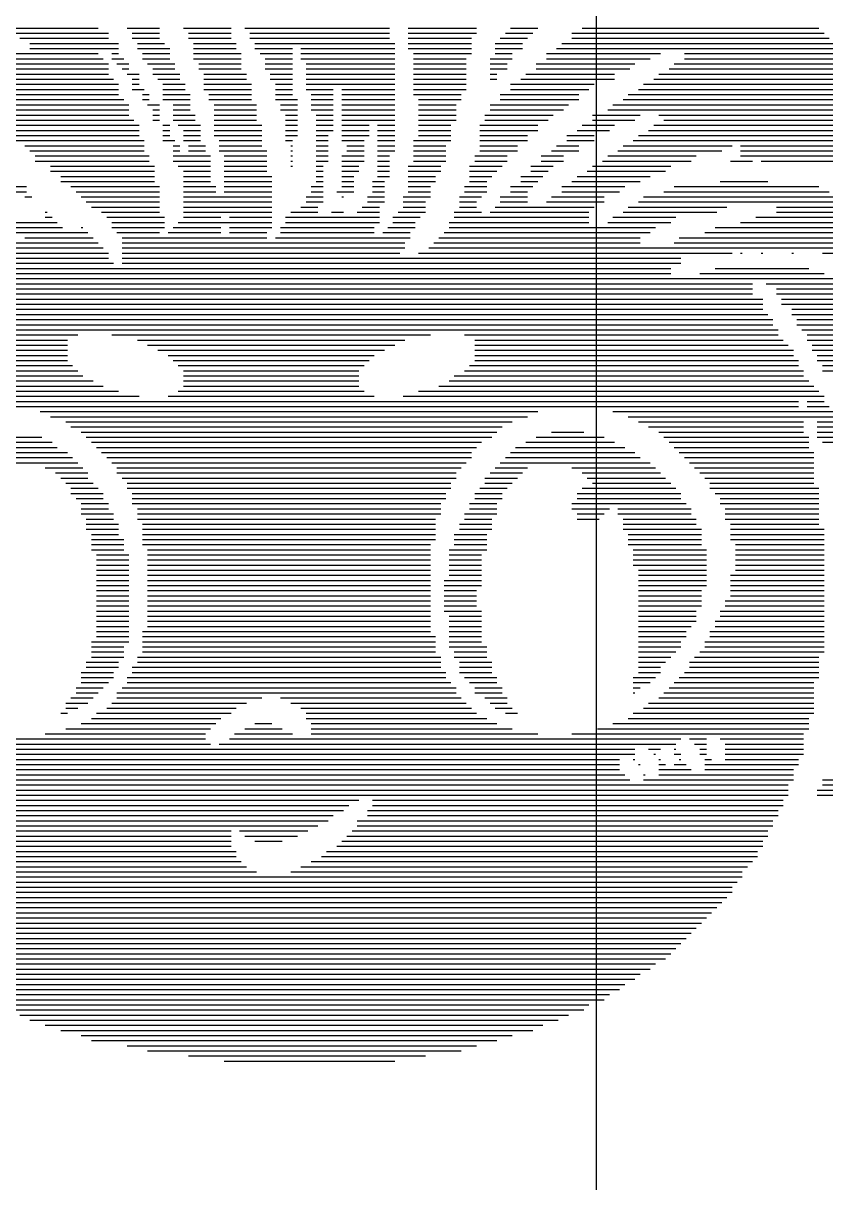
# Model space of a CAD drawing. Header units: inches. Extents: x -5 to 125, y -8 to 83.
# Drawn here: x 91.48 to 95.46, y 45.33 to 51.09 of the extents above; entities that cross this region are included whole.
import ezdxf

# ---------------------------------------------------------------- set-up
doc = ezdxf.new("R2010")
doc.units = ezdxf.units.IN
doc.layers.add('Bottom Overlay', color=54, linetype='Continuous')
doc.layers.add('Top Overlay', color=2, linetype='Continuous')

# ---------------------------------------------------------------- blocks, each defined once
blk = doc.blocks.new('M_2_M_K___B_271')
at = {"layer": 'Bottom Overlay'}
blk.add_line((-10.9, -0.25), (10.9, -0.25), dxfattribs=at)

msp = doc.modelspace()

# ---------------------------------------------------------------- linework, layer by layer
at = {"layer": 'Top Overlay'}
for p, q in [((91.3833, 51.0654), (91.849, 51.0654)), ((91.4341, 51.04), (91.8998, 51.04)), ((91.9929, 51.0654), (92.1538, 51.0654)), ((92.0183, 51.04), (92.1538, 51.04)), ((92.2723, 51.0654), (92.5094, 51.0654)), ((92.2977, 51.04), (92.5094, 51.04)), ((92.5771, 51.0654), (93.2968, 51.0654)), ((92.6025, 51.04), (93.2968, 51.04)), ((93.3899, 51.0654), (93.7286, 51.0654)), ((93.3899, 51.04), (93.7286, 51.04)), ((93.8725, 51.04), (94.008, 51.04)), ((93.8979, 51.0654), (94.0334, 51.0654)), ((94.2027, 51.04), (95.4558, 51.04)), ((94.2535, 51.0654), (95.4304, 51.0654)), ((91.4595, 51.0146), (91.8998, 51.0146)), ((91.5103, 50.9892), (91.9506, 50.9892)), ((92.0183, 51.0146), (92.1538, 51.0146)), ((92.0437, 50.9892), (92.1792, 50.9892)), ((92.2977, 51.0146), (92.5094, 51.0146)), ((92.3231, 50.9892), (92.5348, 50.9892)), ((92.6025, 51.0146), (93.2968, 51.0146)), ((92.6279, 50.9892), (93.3222, 50.9892)), ((93.3899, 51.0146), (93.7032, 51.0146)), ((93.3899, 50.9892), (93.7032, 50.9892)), ((93.8217, 50.9892), (93.9572, 50.9892)), ((93.8471, 51.0146), (93.9826, 51.0146)), ((94.1519, 50.9892), (95.5066, 50.9892)), ((94.2027, 51.0146), (95.4812, 51.0146)), ((90.7229, 50.9384), (91.849, 50.9384)), ((91.5103, 50.9638), (91.9506, 50.9638)), ((91.9167, 50.9384), (91.9506, 50.9384)), ((92.0437, 50.9638), (92.2046, 50.9638)), ((92.0691, 50.9384), (92.2046, 50.9384)), ((92.3231, 50.9638), (92.5348, 50.9638)), ((92.3231, 50.9384), (92.5602, 50.9384)), ((92.6279, 50.9638), (92.8142, 50.9638)), ((92.6533, 50.9384), (92.8142, 50.9384)), ((92.8565, 50.9638), (93.3222, 50.9638)), ((92.8565, 50.9384), (93.3222, 50.9384)), ((93.3899, 50.9638), (93.7032, 50.9638)), ((93.4153, 50.9384), (93.7032, 50.9384)), ((93.8217, 50.9638), (93.9572, 50.9638)), ((93.8217, 50.9384), (93.9064, 50.9384)), ((94.0757, 50.9384), (94.643, 50.9384)), ((94.1265, 50.9638), (95.5066, 50.9638)), ((94.7615, 50.9384), (95.532, 50.9384)), ((90.7483, 50.913), (91.8744, 50.913)), ((90.8499, 50.8876), (91.8998, 50.8876)), ((90.8753, 50.8622), (91.8998, 50.8622)), ((91.9167, 50.913), (91.976, 50.913)), ((91.9421, 50.8876), (92.0014, 50.8876)), ((91.9675, 50.8622), (92.0014, 50.8622)), ((92.0691, 50.913), (92.2046, 50.913)), ((92.0945, 50.8876), (92.23, 50.8876)), ((92.1199, 50.8622), (92.23, 50.8622)), ((92.3231, 50.913), (92.5602, 50.913)), ((92.3485, 50.8876), (92.5602, 50.8876)), ((92.3485, 50.8622), (92.5602, 50.8622)), ((92.6787, 50.913), (92.8142, 50.913)), ((92.6787, 50.8876), (92.8142, 50.8876)), ((92.6787, 50.8622), (92.8142, 50.8622)), ((92.8565, 50.913), (93.3222, 50.913)), ((92.8819, 50.8876), (93.3222, 50.8876)), ((92.8819, 50.8622), (93.3222, 50.8622)), ((93.4153, 50.913), (93.6778, 50.913)), ((93.4153, 50.8876), (93.6778, 50.8876)), ((93.4153, 50.8622), (93.6778, 50.8622)), ((93.7963, 50.913), (93.9064, 50.913)), ((93.7963, 50.8876), (93.881, 50.8876)), ((93.7963, 50.8622), (93.881, 50.8622)), ((94.0249, 50.8876), (94.516, 50.8876)), ((94.0249, 50.8622), (94.4906, 50.8622)), ((94.0757, 50.913), (94.5922, 50.913)), ((94.6853, 50.8622), (95.5574, 50.8622)), ((94.7107, 50.8876), (95.5574, 50.8876)), ((94.7615, 50.913), (95.532, 50.913)), ((90.9515, 50.8368), (91.8998, 50.8368)), ((90.9769, 50.8114), (91.9252, 50.8114)), ((91.9929, 50.8368), (92.0522, 50.8368)), ((92.0183, 50.8114), (92.0522, 50.8114)), ((92.1199, 50.8368), (92.2554, 50.8368)), ((92.1453, 50.8114), (92.2554, 50.8114)), ((92.3739, 50.8368), (92.5856, 50.8368)), ((92.3739, 50.8114), (92.5856, 50.8114)), ((92.7041, 50.8368), (92.8142, 50.8368)), ((92.7041, 50.8114), (92.8142, 50.8114)), ((92.8819, 50.8368), (93.3222, 50.8368)), ((92.8819, 50.8114), (93.3222, 50.8114)), ((93.4153, 50.8368), (93.6778, 50.8368)), ((93.4153, 50.8114), (93.6778, 50.8114)), ((93.7963, 50.8368), (93.8302, 50.8368)), ((93.7963, 50.8114), (93.8302, 50.8114)), ((93.9487, 50.8114), (94.4144, 50.8114)), ((93.9741, 50.8368), (94.4144, 50.8368)), ((94.6091, 50.8114), (95.5828, 50.8114)), ((94.6345, 50.8368), (95.5828, 50.8368)), ((91.0277, 50.786), (91.9506, 50.786)), ((91.0531, 50.7606), (91.9506, 50.7606)), ((92.0183, 50.786), (92.0522, 50.786)), ((92.0183, 50.7606), (92.0776, 50.7606)), ((92.1707, 50.786), (92.2808, 50.786)), ((92.1707, 50.7606), (92.2808, 50.7606)), ((92.3739, 50.786), (92.611, 50.786)), ((92.3739, 50.7606), (92.611, 50.7606)), ((92.7295, 50.786), (92.8142, 50.786)), ((92.7295, 50.7606), (92.8142, 50.7606)), ((92.8819, 50.786), (93.3222, 50.786)), ((92.8819, 50.7606), (93.0174, 50.7606)), ((93.0597, 50.7606), (93.3222, 50.7606)), ((93.4153, 50.786), (93.6778, 50.786)), ((93.4153, 50.7606), (93.6778, 50.7606)), ((93.8979, 50.786), (94.3128, 50.786)), ((93.8979, 50.7606), (94.2874, 50.7606)), ((94.5329, 50.7606), (95.6082, 50.7606)), ((94.5583, 50.786), (95.6082, 50.786)), ((91.1293, 50.7352), (91.9506, 50.7352)), ((91.1547, 50.7098), (91.976, 50.7098)), ((92.0691, 50.7352), (92.103, 50.7352)), ((92.0691, 50.7098), (92.103, 50.7098)), ((92.1707, 50.7352), (92.3062, 50.7352)), ((92.1707, 50.7098), (92.3062, 50.7098)), ((92.3993, 50.7352), (92.611, 50.7352)), ((92.3993, 50.7098), (92.611, 50.7098)), ((92.7295, 50.7352), (92.8142, 50.7352)), ((92.7295, 50.7098), (92.8396, 50.7098)), ((92.9073, 50.7352), (93.0174, 50.7352)), ((92.9073, 50.7098), (93.0174, 50.7098)), ((93.0597, 50.7352), (93.3222, 50.7352)), ((93.0597, 50.7098), (93.3222, 50.7098)), ((93.4153, 50.7352), (93.6524, 50.7352)), ((93.4407, 50.7098), (93.6524, 50.7098)), ((93.8471, 50.7352), (94.2366, 50.7352)), ((93.8471, 50.7098), (94.2366, 50.7098)), ((94.4567, 50.7098), (95.6336, 50.7098)), ((94.4821, 50.7352), (95.6336, 50.7352)), ((91.2055, 50.6844), (92.0014, 50.6844)), ((91.2309, 50.659), (92.0014, 50.659)), ((91.2817, 50.6336), (92.0014, 50.6336)), ((92.0945, 50.6844), (92.1538, 50.6844)), ((92.1199, 50.659), (92.1538, 50.659)), ((92.1199, 50.6336), (92.1538, 50.6336)), ((92.2215, 50.6844), (92.3062, 50.6844)), ((92.2215, 50.659), (92.3062, 50.659)), ((92.2215, 50.6336), (92.3316, 50.6336)), ((92.4247, 50.6844), (92.6364, 50.6844)), ((92.4247, 50.659), (92.6364, 50.659)), ((92.4247, 50.6336), (92.6364, 50.6336)), ((92.7549, 50.6844), (92.8396, 50.6844)), ((92.7549, 50.659), (92.8396, 50.659)), ((92.7803, 50.6336), (92.8396, 50.6336)), ((92.9073, 50.6844), (93.0174, 50.6844)), ((92.9073, 50.659), (93.0174, 50.659)), ((92.9327, 50.6336), (93.0174, 50.6336)), ((93.0597, 50.6844), (93.3222, 50.6844)), ((93.0597, 50.659), (93.3222, 50.659)), ((93.0597, 50.6336), (93.3222, 50.6336)), ((93.4407, 50.6844), (93.627, 50.6844)), ((93.4407, 50.659), (93.627, 50.659)), ((93.4407, 50.6336), (93.627, 50.6336)), ((93.7709, 50.6336), (94.1096, 50.6336)), ((93.7963, 50.6844), (94.1858, 50.6844)), ((93.7963, 50.659), (94.1604, 50.659)), ((94.3043, 50.6336), (94.5414, 50.6336)), ((94.3805, 50.659), (95.659, 50.659)), ((94.4059, 50.6844), (95.659, 50.6844)), ((94.6345, 50.6336), (95.6844, 50.6336)), ((91.3071, 50.6082), (92.0268, 50.6082)), ((91.3579, 50.5828), (92.0522, 50.5828)), ((92.1199, 50.6082), (92.1538, 50.6082)), ((92.1707, 50.5828), (92.2046, 50.5828)), ((92.2215, 50.6082), (92.3316, 50.6082)), ((92.2469, 50.5828), (92.357, 50.5828)), ((92.4247, 50.6082), (92.6364, 50.6082)), ((92.4247, 50.5828), (92.6618, 50.5828)), ((92.7803, 50.6082), (92.8396, 50.6082)), ((92.7803, 50.5828), (92.8396, 50.5828)), ((92.9327, 50.6082), (93.0174, 50.6082)), ((92.9327, 50.5828), (93.0174, 50.5828)), ((93.0597, 50.6082), (93.3222, 50.6082)), ((93.0597, 50.5828), (93.1952, 50.5828)), ((93.2375, 50.5828), (93.3222, 50.5828)), ((93.4407, 50.6082), (93.627, 50.6082)), ((93.4407, 50.5828), (93.6016, 50.5828)), ((93.7455, 50.5828), (94.0334, 50.5828)), ((93.7709, 50.6082), (94.0842, 50.6082)), ((94.2535, 50.5828), (94.4144, 50.5828)), ((94.3043, 50.6082), (94.516, 50.6082)), ((94.6091, 50.5828), (95.7098, 50.5828)), ((94.6599, 50.6082), (95.6844, 50.6082)), ((91.3579, 50.5574), (92.0522, 50.5574)), ((91.4087, 50.532), (92.0522, 50.532)), ((92.1707, 50.5574), (92.2046, 50.5574)), ((92.1707, 50.532), (92.2046, 50.532)), ((92.2723, 50.5574), (92.357, 50.5574)), ((92.2723, 50.532), (92.357, 50.532)), ((92.4247, 50.5574), (92.6618, 50.5574)), ((92.4247, 50.532), (92.6618, 50.532)), ((92.7803, 50.5574), (92.8396, 50.5574)), ((92.7803, 50.532), (92.8396, 50.532)), ((92.9327, 50.5574), (93.0174, 50.5574)), ((92.9327, 50.532), (92.992, 50.532)), ((93.0597, 50.5574), (93.1952, 50.5574)), ((93.0597, 50.532), (93.1952, 50.532)), ((93.2375, 50.5574), (93.3222, 50.5574)), ((93.2375, 50.532), (93.3222, 50.532)), ((93.4407, 50.5574), (93.6016, 50.5574)), ((93.4407, 50.532), (93.6016, 50.532)), ((93.7455, 50.5574), (94.0334, 50.5574)), ((93.7455, 50.532), (93.9826, 50.532)), ((94.1773, 50.532), (94.3128, 50.532)), ((94.2281, 50.5574), (94.389, 50.5574)), ((94.5329, 50.532), (95.7098, 50.532)), ((94.5837, 50.5574), (95.7098, 50.5574)), ((91.4341, 50.5066), (92.0776, 50.5066)), ((91.4849, 50.4812), (92.0776, 50.4812)), ((91.5103, 50.4558), (92.0776, 50.4558)), ((92.1707, 50.5066), (92.23, 50.5066)), ((92.2215, 50.4812), (92.2554, 50.4812)), ((92.2215, 50.4558), (92.2554, 50.4558)), ((92.2723, 50.5066), (92.357, 50.5066)), ((92.2977, 50.4812), (92.3824, 50.4812)), ((92.2977, 50.4558), (92.3824, 50.4558)), ((92.4501, 50.5066), (92.6618, 50.5066)), ((92.4501, 50.4812), (92.6618, 50.4812)), ((92.4501, 50.4558), (92.6872, 50.4558)), ((92.7803, 50.5066), (92.8142, 50.5066)), ((92.8057, 50.4812), (92.8142, 50.4812)), ((92.8057, 50.4558), (92.8142, 50.4558)), ((92.9327, 50.5066), (92.992, 50.5066)), ((92.9327, 50.4812), (92.992, 50.4812)), ((92.9327, 50.4558), (92.992, 50.4558)), ((93.0597, 50.5066), (93.1698, 50.5066)), ((93.0851, 50.4812), (93.1698, 50.4812)), ((93.0851, 50.4558), (93.1698, 50.4558)), ((93.2375, 50.5066), (93.3222, 50.5066)), ((93.2375, 50.4812), (93.3222, 50.4812)), ((93.2375, 50.4558), (93.3222, 50.4558)), ((93.4153, 50.5066), (93.6016, 50.5066)), ((93.4153, 50.4812), (93.5762, 50.4812)), ((93.4153, 50.4558), (93.5762, 50.4558)), ((93.7455, 50.5066), (93.9826, 50.5066)), ((93.7455, 50.4812), (93.9318, 50.4812)), ((93.7455, 50.4558), (93.9318, 50.4558)), ((94.1011, 50.4558), (94.2366, 50.4558)), ((94.1265, 50.4812), (94.2366, 50.4812)), ((94.1773, 50.5066), (94.3128, 50.5066)), ((94.4313, 50.4558), (94.9478, 50.4558)), ((94.4567, 50.4812), (94.9986, 50.4812)), ((94.5075, 50.5066), (95.7098, 50.5066)), ((95.0409, 50.4812), (95.7352, 50.4812)), ((95.0409, 50.4558), (95.7352, 50.4558)), ((91.5357, 50.4304), (92.103, 50.4304)), ((91.5357, 50.405), (92.103, 50.405)), ((92.2215, 50.4304), (92.4078, 50.4304)), ((92.2215, 50.405), (92.4078, 50.405)), ((92.4755, 50.4304), (92.6872, 50.4304)), ((92.4755, 50.405), (92.6872, 50.405)), ((92.8057, 50.4304), (92.8142, 50.4304)), ((92.8057, 50.405), (92.8142, 50.405)), ((92.9327, 50.4304), (92.992, 50.4304)), ((92.9327, 50.405), (92.992, 50.405)), ((93.0597, 50.4304), (93.1698, 50.4304)), ((93.0597, 50.405), (93.1698, 50.405)), ((93.2375, 50.4304), (93.2968, 50.4304)), ((93.2375, 50.405), (93.2968, 50.405)), ((93.4153, 50.4304), (93.5762, 50.4304)), ((93.4153, 50.405), (93.5762, 50.405)), ((93.7201, 50.4304), (93.881, 50.4304)), ((93.7201, 50.405), (93.881, 50.405)), ((94.0503, 50.4304), (94.1604, 50.4304)), ((94.0503, 50.405), (94.1604, 50.405)), ((94.3551, 50.405), (94.7954, 50.405)), ((94.3805, 50.4304), (94.8208, 50.4304)), ((94.9901, 50.405), (95.1002, 50.405)), ((95.0409, 50.4304), (95.7352, 50.4304)), ((95.1425, 50.405), (95.7606, 50.405)), ((91.6119, 50.3796), (92.1284, 50.3796)), ((91.6119, 50.3542), (92.1284, 50.3542)), ((92.2469, 50.3796), (92.4078, 50.3796)), ((92.2723, 50.3542), (92.4078, 50.3542)), ((92.4755, 50.3796), (92.6872, 50.3796)), ((92.4755, 50.3542), (92.6872, 50.3542)), ((92.8057, 50.3796), (92.8142, 50.3796)), ((92.9327, 50.3796), (92.9666, 50.3796)), ((92.9327, 50.3542), (92.9666, 50.3542)), ((93.0597, 50.3796), (93.1444, 50.3796)), ((93.0597, 50.3542), (93.1444, 50.3542)), ((93.2375, 50.3796), (93.2968, 50.3796)), ((93.2375, 50.3542), (93.2968, 50.3542)), ((93.3899, 50.3796), (93.5508, 50.3796)), ((93.3899, 50.3542), (93.5508, 50.3542)), ((93.6947, 50.3796), (93.8556, 50.3796)), ((93.6947, 50.3542), (93.8302, 50.3542)), ((93.9995, 50.3796), (94.1096, 50.3796)), ((93.9995, 50.3542), (94.0842, 50.3542)), ((94.2789, 50.3542), (94.6684, 50.3542)), ((94.3043, 50.3796), (94.6938, 50.3796)), ((91.6627, 50.3288), (92.1284, 50.3288)), ((91.6627, 50.3034), (92.1284, 50.3034)), ((92.2723, 50.3288), (92.4078, 50.3288)), ((92.2723, 50.3034), (92.4078, 50.3034)), ((92.4755, 50.3288), (92.7126, 50.3288)), ((92.4755, 50.3034), (92.7126, 50.3034)), ((92.9327, 50.3288), (92.9666, 50.3288)), ((92.9327, 50.3034), (92.9666, 50.3034)), ((93.0597, 50.3288), (93.119, 50.3288)), ((93.0597, 50.3034), (93.119, 50.3034)), ((93.2121, 50.3034), (93.2714, 50.3034)), ((93.2375, 50.3288), (93.2968, 50.3288)), ((93.3899, 50.3288), (93.5254, 50.3288)), ((93.3899, 50.3034), (93.5254, 50.3034)), ((93.6947, 50.3288), (93.8048, 50.3288)), ((93.6947, 50.3034), (93.7794, 50.3034)), ((93.9487, 50.3288), (94.0588, 50.3288)), ((93.9487, 50.3034), (94.0334, 50.3034)), ((94.2027, 50.3034), (94.5414, 50.3034)), ((94.2281, 50.3288), (94.5922, 50.3288)), ((94.9393, 50.3034), (95.1764, 50.3034)), ((91.3833, 50.278), (91.4934, 50.278)), ((91.4087, 50.2526), (91.4934, 50.2526)), ((91.4849, 50.2272), (91.5188, 50.2272)), ((91.7135, 50.278), (92.1538, 50.278)), ((91.7389, 50.2526), (92.1538, 50.2526)), ((91.7643, 50.2272), (92.1538, 50.2272)), ((92.2723, 50.278), (92.4332, 50.278)), ((92.2723, 50.2526), (92.4332, 50.2526)), ((92.2723, 50.2272), (92.7126, 50.2272)), ((92.4755, 50.278), (92.7126, 50.278)), ((92.4755, 50.2526), (92.7126, 50.2526)), ((92.8819, 50.2272), (92.9666, 50.2272)), ((92.9073, 50.278), (92.9666, 50.278)), ((92.9073, 50.2526), (92.9666, 50.2526)), ((93.0343, 50.2526), (93.119, 50.2526)), ((93.0597, 50.278), (93.119, 50.278)), ((93.0597, 50.2272), (93.0682, 50.2272)), ((93.1867, 50.2272), (93.2714, 50.2272)), ((93.2121, 50.278), (93.2714, 50.278)), ((93.2121, 50.2526), (93.2714, 50.2526)), ((93.3645, 50.2272), (93.5, 50.2272)), ((93.3899, 50.278), (93.5, 50.278)), ((93.3899, 50.2526), (93.5, 50.2526)), ((93.6439, 50.2272), (93.754, 50.2272)), ((93.6693, 50.278), (93.7794, 50.278)), ((93.6693, 50.2526), (93.7794, 50.2526)), ((93.8471, 50.2272), (93.9826, 50.2272)), ((93.8979, 50.278), (94.008, 50.278)), ((93.8979, 50.2526), (93.9826, 50.2526)), ((94.1011, 50.2272), (94.3636, 50.2272)), ((94.1519, 50.278), (94.4652, 50.278)), ((94.1519, 50.2526), (94.4398, 50.2526)), ((94.5583, 50.2272), (95.6082, 50.2272)), ((94.6599, 50.2526), (95.4812, 50.2526)), ((94.7107, 50.278), (95.4304, 50.278)), ((91.7897, 50.2018), (92.1538, 50.2018)), ((91.8151, 50.1764), (92.1538, 50.1764)), ((92.2723, 50.2018), (92.7126, 50.2018)), ((92.2723, 50.1764), (92.7126, 50.1764)), ((92.8565, 50.1764), (92.9412, 50.1764)), ((92.8819, 50.2018), (92.9666, 50.2018)), ((93.1613, 50.1764), (93.246, 50.1764)), ((93.1867, 50.2018), (93.2714, 50.2018)), ((93.3645, 50.2018), (93.4746, 50.2018)), ((93.3645, 50.1764), (93.4746, 50.1764)), ((93.6439, 50.2018), (93.7286, 50.2018)), ((93.6439, 50.1764), (93.7286, 50.1764)), ((93.8217, 50.1764), (94.3128, 50.1764)), ((93.8471, 50.2018), (93.9826, 50.2018)), ((94.0757, 50.2018), (94.3636, 50.2018)), ((94.4821, 50.1764), (94.9732, 50.1764)), ((94.5329, 50.2018), (95.6336, 50.2018)), ((95.2187, 50.1764), (95.7098, 50.1764)), ((91.5865, 50.151), (91.595, 50.151)), ((91.5865, 50.1256), (91.6204, 50.1256)), ((91.8659, 50.151), (92.1538, 50.151)), ((91.8913, 50.1256), (92.1792, 50.1256)), ((92.2723, 50.151), (92.7126, 50.151)), ((92.2723, 50.1256), (92.4586, 50.1256)), ((92.5009, 50.1256), (92.7126, 50.1256)), ((92.7803, 50.1256), (93.246, 50.1256)), ((92.8057, 50.151), (92.9412, 50.151)), ((93.0089, 50.151), (93.0682, 50.151)), ((93.1359, 50.151), (93.246, 50.151)), ((93.3137, 50.1256), (93.4492, 50.1256)), ((93.3391, 50.151), (93.4746, 50.151)), ((93.6185, 50.151), (93.754, 50.151)), ((93.6185, 50.1256), (94.2874, 50.1256)), ((93.7963, 50.151), (94.2874, 50.151)), ((94.4059, 50.1256), (94.7192, 50.1256)), ((94.4567, 50.151), (94.9224, 50.151)), ((95.1171, 50.1256), (95.8114, 50.1256)), ((95.2187, 50.151), (95.7352, 50.151)), ((91.3325, 50.1002), (91.6458, 50.1002)), ((91.4087, 50.0748), (91.6712, 50.0748)), ((91.7643, 50.0748), (91.7728, 50.0748)), ((91.9167, 50.1002), (92.1792, 50.1002)), ((91.9167, 50.0748), (92.1792, 50.0748)), ((92.2215, 50.0748), (92.4586, 50.0748)), ((92.2469, 50.1002), (92.7126, 50.1002)), ((92.5009, 50.0748), (92.7126, 50.0748)), ((92.7549, 50.0748), (93.2206, 50.0748)), ((92.7803, 50.1002), (93.246, 50.1002)), ((93.2883, 50.0748), (93.4238, 50.0748)), ((93.3137, 50.1002), (93.4238, 50.1002)), ((93.5931, 50.1002), (94.2874, 50.1002)), ((93.5931, 50.0748), (94.6176, 50.0748)), ((94.3805, 50.1002), (94.6938, 50.1002)), ((94.9139, 50.0748), (95.8876, 50.0748)), ((95.0409, 50.1002), (95.8368, 50.1002)), ((91.1039, 49.9986), (91.849, 49.9986)), ((91.4341, 50.0494), (91.7982, 50.0494)), ((91.4849, 50.024), (91.8236, 50.024)), ((91.9421, 50.0494), (92.1538, 50.0494)), ((91.9675, 50.024), (92.6872, 50.024)), ((91.9675, 49.9986), (93.373, 49.9986)), ((92.1961, 50.0494), (92.4586, 50.0494)), ((92.5009, 50.0494), (92.6872, 50.0494)), ((92.7295, 50.024), (93.3984, 50.024)), ((92.7549, 50.0494), (93.2206, 50.0494)), ((93.2629, 50.0494), (93.3984, 50.0494)), ((93.5169, 49.9986), (94.5414, 49.9986)), ((93.5423, 50.024), (94.5414, 50.024)), ((93.5677, 50.0494), (94.5922, 50.0494)), ((94.7107, 49.9986), (95.913, 49.9986)), ((94.7361, 50.024), (95.913, 50.024)), ((94.8631, 50.0494), (95.8876, 50.0494)), ((90.9769, 49.9478), (91.8998, 49.9478)), ((91.0277, 49.9732), (91.8744, 49.9732)), ((91.9675, 49.9732), (93.373, 49.9732)), ((91.9675, 49.9478), (93.3476, 49.9478)), ((93.4407, 49.9478), (94.9986, 49.9478)), ((93.4915, 49.9732), (95.9638, 49.9732)), ((95.0409, 49.9478), (95.0494, 49.9478)), ((95.1425, 49.9478), (95.151, 49.9478)), ((95.2949, 49.9478), (95.3034, 49.9478)), ((95.4473, 49.9478), (95.9638, 49.9478)), ((90.8753, 49.897), (91.9252, 49.897)), ((90.9261, 49.9224), (91.8998, 49.9224)), ((91.9675, 49.9224), (94.7446, 49.9224)), ((91.9675, 49.897), (94.7446, 49.897)), ((90.7483, 49.8208), (95.7352, 49.8208)), ((90.7991, 49.8462), (94.6938, 49.8462)), ((90.8245, 49.8716), (94.6938, 49.8716)), ((94.8377, 49.8462), (95.4558, 49.8462)), ((94.9139, 49.8716), (95.3796, 49.8716)), ((90.6975, 49.77), (95.1002, 49.77)), ((90.7229, 49.7954), (95.1002, 49.7954)), ((95.1679, 49.7954), (95.786, 49.7954)), ((95.2187, 49.77), (96.0146, 49.77)), ((90.6467, 49.7192), (95.151, 49.7192)), ((90.6721, 49.7446), (95.1002, 49.7446)), ((95.2187, 49.7446), (96.0146, 49.7446)), ((95.2441, 49.7192), (96.0146, 49.7192)), ((90.5959, 49.6684), (95.151, 49.6684)), ((90.6213, 49.6938), (95.151, 49.6938)), ((95.2441, 49.6938), (96.0146, 49.6938)), ((95.2949, 49.6684), (96.04, 49.6684)), ((90.5197, 49.5922), (95.2018, 49.5922)), ((90.5451, 49.6176), (95.2018, 49.6176)), ((90.5705, 49.643), (95.1764, 49.643)), ((95.2949, 49.643), (96.04, 49.643)), ((95.3203, 49.6176), (96.04, 49.6176)), ((95.3203, 49.5922), (96.04, 49.5922)), ((90.4943, 49.5414), (91.7474, 49.5414)), ((90.5197, 49.5668), (95.2272, 49.5668)), ((91.9167, 49.5414), (93.5, 49.5414)), ((93.6693, 49.5414), (95.2272, 49.5414)), ((95.3457, 49.5668), (96.04, 49.5668)), ((95.3711, 49.5414), (96.04, 49.5414)), ((90.4435, 49.4906), (91.6966, 49.4906)), ((90.4689, 49.516), (91.6966, 49.516)), ((92.0437, 49.516), (93.373, 49.516)), ((92.0945, 49.4906), (93.3222, 49.4906)), ((93.7201, 49.516), (95.2526, 49.516)), ((93.7201, 49.4906), (95.278, 49.4906)), ((95.3711, 49.516), (96.04, 49.516)), ((95.3965, 49.4906), (96.04, 49.4906)), ((90.4181, 49.4398), (91.6966, 49.4398)), ((90.4435, 49.4652), (91.6966, 49.4652)), ((92.1453, 49.4652), (93.2714, 49.4652)), ((92.1961, 49.4398), (93.2206, 49.4398)), ((93.7201, 49.4652), (95.3034, 49.4652)), ((93.7201, 49.4398), (95.3034, 49.4398)), ((95.3965, 49.4652), (96.0146, 49.4652)), ((95.4219, 49.4398), (96.0146, 49.4398)), ((90.3673, 49.3636), (91.7474, 49.3636)), ((90.3927, 49.4144), (91.6966, 49.4144)), ((90.3927, 49.389), (91.722, 49.389)), ((92.2215, 49.4144), (93.1952, 49.4144)), ((92.2469, 49.389), (93.1698, 49.389)), ((92.2723, 49.3636), (93.1444, 49.3636)), ((93.6693, 49.3636), (95.3542, 49.3636)), ((93.6947, 49.389), (95.3288, 49.389)), ((93.7201, 49.4144), (95.3288, 49.4144)), ((95.4219, 49.4144), (95.9638, 49.4144)), ((95.4473, 49.389), (95.9638, 49.389)), ((95.4473, 49.3636), (95.913, 49.3636)), ((90.3419, 49.3128), (91.8236, 49.3128)), ((90.3673, 49.3382), (91.7728, 49.3382)), ((92.2723, 49.3382), (93.1444, 49.3382)), ((92.2723, 49.3128), (93.1444, 49.3128)), ((93.5931, 49.3128), (95.3796, 49.3128)), ((93.6185, 49.3382), (95.3542, 49.3382)), ((90.3165, 49.262), (91.9506, 49.262)), ((90.3419, 49.2874), (91.8744, 49.2874)), ((92.2469, 49.262), (93.1698, 49.262)), ((92.2723, 49.2874), (93.1444, 49.2874)), ((93.4407, 49.262), (95.4304, 49.262)), ((93.5423, 49.2874), (95.405, 49.2874)), ((90.2911, 49.2366), (92.0522, 49.2366)), ((90.2911, 49.2112), (95.3288, 49.2112)), ((92.1961, 49.2366), (93.2206, 49.2366)), ((93.3645, 49.2366), (95.4558, 49.2366)), ((95.3711, 49.2112), (95.4558, 49.2112)), ((90.2911, 49.1858), (95.3288, 49.1858)), ((91.5611, 49.1604), (94.0334, 49.1604)), ((91.6119, 49.135), (93.9826, 49.135)), ((94.4059, 49.1604), (95.7098, 49.1604)), ((94.4821, 49.135), (95.7098, 49.135)), ((95.3711, 49.1858), (95.4812, 49.1858)), ((91.6881, 49.1096), (93.9064, 49.1096)), ((91.7135, 49.0842), (93.8556, 49.0842)), ((94.5329, 49.1096), (95.3542, 49.1096)), ((94.5837, 49.0842), (95.3542, 49.0842)), ((95.4219, 49.1096), (95.6844, 49.1096)), ((95.4219, 49.0842), (95.659, 49.0842)), ((91.2309, 49.0334), (91.5696, 49.0334)), ((91.7643, 49.0588), (93.8302, 49.0588)), ((91.7897, 49.0334), (93.8048, 49.0334)), ((94.0249, 49.0334), (94.3636, 49.0334)), ((94.1011, 49.0588), (94.262, 49.0588)), ((94.6345, 49.0588), (95.3542, 49.0588)), ((94.6599, 49.0334), (95.3796, 49.0334)), ((95.4219, 49.0588), (95.6336, 49.0588)), ((95.4219, 49.0334), (95.6082, 49.0334)), ((91.0785, 48.9572), (91.6966, 48.9572)), ((91.1039, 48.9826), (91.6458, 48.9826)), ((91.1547, 49.008), (91.6204, 49.008)), ((91.8151, 49.008), (93.754, 49.008)), ((91.8405, 48.9826), (93.7286, 48.9826)), ((91.8659, 48.9572), (93.7032, 48.9572)), ((93.8979, 48.9572), (94.516, 48.9572)), ((93.9233, 48.9826), (94.4652, 48.9826)), ((93.9741, 49.008), (94.4144, 49.008)), ((94.6853, 49.008), (95.3796, 49.008)), ((94.7107, 48.9826), (95.3796, 48.9826)), ((94.7361, 48.9572), (95.405, 48.9572)), ((95.4473, 49.008), (95.5828, 49.008)), ((91.0023, 48.9064), (91.7474, 48.9064)), ((91.0277, 48.9318), (91.722, 48.9318)), ((91.8913, 48.9318), (93.7032, 48.9318)), ((91.9167, 48.9064), (93.6778, 48.9064)), ((93.8471, 48.9064), (94.5922, 48.9064)), ((93.8725, 48.9318), (94.5414, 48.9318)), ((94.7615, 48.9318), (95.405, 48.9318)), ((94.7869, 48.9064), (95.405, 48.9064)), ((91.5865, 48.881), (91.7728, 48.881)), ((91.6373, 48.8556), (91.7982, 48.8556)), ((91.9421, 48.881), (93.6524, 48.881)), ((91.9421, 48.8556), (93.627, 48.8556)), ((93.7963, 48.8556), (93.9572, 48.8556)), ((93.8217, 48.881), (93.9826, 48.881)), ((94.2027, 48.881), (94.6176, 48.881)), ((94.2535, 48.8556), (94.643, 48.8556)), ((94.8123, 48.881), (95.405, 48.881)), ((94.8377, 48.8556), (95.405, 48.8556)), ((91.6627, 48.8302), (91.7982, 48.8302)), ((91.6881, 48.8048), (91.8236, 48.8048)), ((91.9675, 48.8302), (93.627, 48.8302)), ((91.9929, 48.8048), (93.6016, 48.8048)), ((93.7709, 48.8302), (93.9318, 48.8302)), ((93.7709, 48.8048), (93.9064, 48.8048)), ((94.2789, 48.8302), (94.6684, 48.8302)), ((94.3043, 48.8048), (94.6938, 48.8048)), ((94.8631, 48.8302), (95.405, 48.8302)), ((94.8885, 48.8048), (95.405, 48.8048)), ((91.7135, 48.7794), (91.849, 48.7794)), ((91.7135, 48.754), (91.8744, 48.754)), ((91.7389, 48.7286), (91.8744, 48.7286)), ((91.9929, 48.7794), (93.6016, 48.7794)), ((92.0183, 48.754), (93.5762, 48.754)), ((92.0183, 48.7286), (93.5762, 48.7286)), ((93.7201, 48.754), (93.8556, 48.754)), ((93.7201, 48.7286), (93.8556, 48.7286)), ((93.7455, 48.7794), (93.881, 48.7794)), ((94.2281, 48.754), (94.7446, 48.754)), ((94.2281, 48.7286), (94.7446, 48.7286)), ((94.2535, 48.7794), (94.7192, 48.7794)), ((94.8885, 48.7794), (95.4304, 48.7794)), ((94.9139, 48.754), (95.4304, 48.754)), ((94.9393, 48.7286), (95.4304, 48.7286)), ((91.7643, 48.7032), (91.8998, 48.7032)), ((91.7643, 48.6778), (91.8998, 48.6778)), ((92.0183, 48.7032), (93.5508, 48.7032)), ((92.0437, 48.6778), (93.5508, 48.6778)), ((93.6947, 48.7032), (93.8302, 48.7032)), ((93.6947, 48.6778), (93.8302, 48.6778)), ((94.2027, 48.7032), (94.77, 48.7032)), ((94.2027, 48.6778), (94.389, 48.6778)), ((94.4313, 48.6778), (94.7954, 48.6778)), ((94.9393, 48.7032), (95.4304, 48.7032)), ((94.9647, 48.6778), (95.4304, 48.6778)), ((91.7643, 48.6524), (91.9252, 48.6524)), ((91.7897, 48.627), (91.9252, 48.627)), ((92.0437, 48.6524), (93.5508, 48.6524)), ((92.0437, 48.627), (93.5254, 48.627)), ((93.6693, 48.6524), (93.8302, 48.6524)), ((93.6693, 48.627), (93.8048, 48.627)), ((94.2281, 48.6524), (94.3636, 48.6524)), ((94.2281, 48.627), (94.3382, 48.627)), ((94.4313, 48.6524), (94.7954, 48.6524)), ((94.4567, 48.627), (94.8208, 48.627)), ((94.9647, 48.6524), (95.4304, 48.6524)), ((94.9647, 48.627), (95.4304, 48.627)), ((91.7897, 48.6016), (91.9506, 48.6016)), ((91.7897, 48.5762), (91.9506, 48.5762)), ((92.0691, 48.6016), (93.5254, 48.6016)), ((92.0691, 48.5762), (93.5254, 48.5762)), ((93.6439, 48.6016), (93.8048, 48.6016)), ((93.6439, 48.5762), (93.8048, 48.5762)), ((94.4567, 48.6016), (94.8208, 48.6016)), ((94.4567, 48.5762), (94.8462, 48.5762)), ((94.9901, 48.6016), (95.4304, 48.6016)), ((94.9901, 48.5762), (95.4558, 48.5762)), ((91.8151, 48.5508), (91.9506, 48.5508)), ((91.8151, 48.5254), (91.976, 48.5254)), ((91.8151, 48.5), (91.976, 48.5)), ((92.0691, 48.5508), (93.5254, 48.5508)), ((92.0691, 48.5254), (93.5254, 48.5254)), ((92.0691, 48.5), (93.5, 48.5)), ((93.6185, 48.5508), (93.7794, 48.5508)), ((93.6185, 48.5254), (93.7794, 48.5254)), ((93.6185, 48.5), (93.7794, 48.5)), ((94.4821, 48.5508), (94.8462, 48.5508)), ((94.4821, 48.5254), (94.8462, 48.5254)), ((94.4821, 48.5), (94.8462, 48.5)), ((94.9901, 48.5508), (95.4558, 48.5508)), ((94.9901, 48.5254), (95.4558, 48.5254)), ((95.0155, 48.5), (95.4558, 48.5)), ((91.8151, 48.4746), (91.976, 48.4746)), ((91.8405, 48.4492), (92.0014, 48.4492)), ((92.0945, 48.4746), (93.5, 48.4746)), ((92.0945, 48.4492), (93.5, 48.4492)), ((93.5931, 48.4746), (93.7794, 48.4746)), ((93.5931, 48.4492), (93.754, 48.4492)), ((94.5075, 48.4746), (94.8716, 48.4746)), ((94.5075, 48.4492), (94.8716, 48.4492)), ((95.0155, 48.4746), (95.4558, 48.4746)), ((95.0155, 48.4492), (95.4558, 48.4492)), ((91.8405, 48.4238), (92.0014, 48.4238)), ((91.8405, 48.3984), (92.0014, 48.3984)), ((92.0945, 48.4238), (93.5, 48.4238)), ((92.0945, 48.3984), (93.5, 48.3984)), ((93.5931, 48.4238), (93.754, 48.4238)), ((93.5931, 48.3984), (93.754, 48.3984)), ((94.5075, 48.4238), (94.8716, 48.4238)), ((94.5075, 48.3984), (94.8716, 48.3984)), ((95.0155, 48.4238), (95.4558, 48.4238)), ((95.0155, 48.3984), (95.4558, 48.3984)), ((91.8405, 48.373), (92.0014, 48.373)), ((91.8405, 48.3476), (92.0014, 48.3476)), ((92.0945, 48.373), (93.5, 48.373)), ((92.0945, 48.3476), (93.5, 48.3476)), ((93.5931, 48.373), (93.754, 48.373)), ((93.5931, 48.3476), (93.754, 48.3476)), ((94.5329, 48.373), (94.8716, 48.373)), ((94.5329, 48.3476), (94.8716, 48.3476)), ((94.9901, 48.3476), (95.4558, 48.3476)), ((95.0155, 48.373), (95.4558, 48.373)), ((91.8405, 48.3222), (92.0014, 48.3222)), ((91.8405, 48.2968), (92.0014, 48.2968)), ((91.8405, 48.2714), (92.0014, 48.2714)), ((92.0945, 48.3222), (93.5, 48.3222)), ((92.0945, 48.2968), (93.5, 48.2968)), ((92.0945, 48.2714), (93.5, 48.2714)), ((93.5677, 48.3222), (93.754, 48.3222)), ((93.5677, 48.2968), (93.754, 48.2968)), ((93.5677, 48.2714), (93.7286, 48.2714)), ((94.5329, 48.3222), (94.8716, 48.3222)), ((94.5329, 48.2968), (94.8716, 48.2968)), ((94.5329, 48.2714), (94.8462, 48.2714)), ((94.9901, 48.3222), (95.4558, 48.3222)), ((94.9901, 48.2968), (95.4558, 48.2968)), ((94.9901, 48.2714), (95.4558, 48.2714)), ((91.8405, 48.246), (92.0014, 48.246)), ((91.8405, 48.2206), (92.0014, 48.2206)), ((92.0945, 48.246), (93.5, 48.246)), ((92.0945, 48.2206), (93.5, 48.2206)), ((93.5677, 48.246), (93.7286, 48.246)), ((93.5677, 48.2206), (93.7286, 48.2206)), ((94.5329, 48.246), (94.8462, 48.246)), ((94.5329, 48.2206), (94.8462, 48.2206)), ((94.9647, 48.2206), (95.4558, 48.2206)), ((94.9901, 48.246), (95.4558, 48.246)), ((91.8405, 48.1952), (92.0014, 48.1952)), ((91.8405, 48.1698), (92.0014, 48.1698)), ((92.0945, 48.1952), (93.5, 48.1952)), ((92.0945, 48.1698), (93.5, 48.1698)), ((93.5677, 48.1952), (93.7286, 48.1952)), ((93.5677, 48.1698), (93.754, 48.1698)), ((94.5329, 48.1952), (94.8462, 48.1952)), ((94.5329, 48.1698), (94.8208, 48.1698)), ((94.9393, 48.1698), (95.4558, 48.1698)), ((94.9647, 48.1952), (95.4558, 48.1952)), ((91.8405, 48.1444), (92.0014, 48.1444)), ((91.8405, 48.119), (92.0014, 48.119)), ((91.8405, 48.0936), (92.0014, 48.0936)), ((92.0945, 48.1444), (93.5, 48.1444)), ((92.0945, 48.119), (93.5, 48.119)), ((92.0945, 48.0936), (93.5, 48.0936)), ((93.5931, 48.1444), (93.754, 48.1444)), ((93.5931, 48.119), (93.754, 48.119)), ((93.5931, 48.0936), (93.754, 48.0936)), ((94.5329, 48.1444), (94.8208, 48.1444)), ((94.5329, 48.119), (94.8208, 48.119)), ((94.5329, 48.0936), (94.7954, 48.0936)), ((94.9139, 48.119), (95.4558, 48.119)), ((94.9139, 48.0936), (95.4558, 48.0936)), ((94.9393, 48.1444), (95.4558, 48.1444)), ((91.8405, 48.0682), (92.0014, 48.0682)), ((91.8405, 48.0428), (92.0014, 48.0428)), ((92.0691, 48.0682), (93.5, 48.0682)), ((92.0691, 48.0428), (93.5254, 48.0428)), ((93.5931, 48.0682), (93.754, 48.0682)), ((93.5931, 48.0428), (93.754, 48.0428)), ((94.5329, 48.0682), (94.77, 48.0682)), ((94.5329, 48.0428), (94.77, 48.0428)), ((94.8885, 48.0682), (95.4558, 48.0682)), ((94.8885, 48.0428), (95.4558, 48.0428)), ((91.8151, 48.0174), (92.0014, 48.0174)), ((91.8151, 47.992), (91.976, 47.992)), ((92.0691, 48.0174), (93.5254, 48.0174)), ((92.0691, 47.992), (93.5254, 47.992)), ((93.5931, 48.0174), (93.754, 48.0174)), ((93.5931, 47.992), (93.7794, 47.992)), ((94.5329, 48.0174), (94.7446, 48.0174)), ((94.5329, 47.992), (94.7446, 47.992)), ((94.8631, 48.0174), (95.4558, 48.0174)), ((94.8631, 47.992), (95.4558, 47.992)), ((91.8151, 47.9666), (91.976, 47.9666)), ((91.8151, 47.9412), (91.976, 47.9412)), ((92.0437, 47.9412), (93.5508, 47.9412)), ((92.0691, 47.9666), (93.5254, 47.9666)), ((93.6185, 47.9666), (93.7794, 47.9666)), ((93.6185, 47.9412), (93.7794, 47.9412)), ((94.5329, 47.9666), (94.7192, 47.9666)), ((94.5329, 47.9412), (94.6938, 47.9412)), ((94.8123, 47.9412), (95.4304, 47.9412)), ((94.8377, 47.9666), (95.4558, 47.9666)), ((91.7643, 47.865), (91.9252, 47.865)), ((91.7897, 47.9158), (91.9506, 47.9158)), ((91.7897, 47.8904), (91.9506, 47.8904)), ((92.0183, 47.8904), (93.5508, 47.8904)), ((92.0183, 47.865), (93.5762, 47.865)), ((92.0437, 47.9158), (93.5508, 47.9158)), ((93.6439, 47.9158), (93.8048, 47.9158)), ((93.6439, 47.8904), (93.8048, 47.8904)), ((93.6439, 47.865), (93.8048, 47.865)), ((94.5329, 47.9158), (94.6684, 47.9158)), ((94.5329, 47.8904), (94.643, 47.8904)), ((94.5329, 47.865), (94.643, 47.865)), ((94.7615, 47.865), (95.4304, 47.865)), ((94.7869, 47.9158), (95.4304, 47.9158)), ((94.7869, 47.8904), (95.4304, 47.8904)), ((91.7643, 47.8396), (91.9252, 47.8396)), ((91.7643, 47.8142), (91.8998, 47.8142)), ((91.9929, 47.8396), (93.5762, 47.8396)), ((91.9929, 47.8142), (93.6016, 47.8142)), ((93.6693, 47.8396), (93.8302, 47.8396)), ((93.6947, 47.8142), (93.8302, 47.8142)), ((94.5075, 47.8396), (94.6176, 47.8396)), ((94.5075, 47.8142), (94.5922, 47.8142)), ((94.7107, 47.8142), (95.405, 47.8142)), ((94.7361, 47.8396), (95.4304, 47.8396)), ((91.7389, 47.7888), (91.8744, 47.7888)), ((91.7389, 47.7634), (91.849, 47.7634)), ((91.9421, 47.7634), (93.627, 47.7634)), ((91.9675, 47.7888), (93.627, 47.7888)), ((93.7201, 47.7888), (93.8556, 47.7888)), ((93.7201, 47.7634), (93.8556, 47.7634)), ((94.5075, 47.7888), (94.5414, 47.7888)), ((94.5075, 47.7634), (94.516, 47.7634)), ((94.6599, 47.7634), (95.405, 47.7634)), ((94.6853, 47.7888), (95.405, 47.7888)), ((91.6881, 47.7126), (91.7982, 47.7126)), ((91.7135, 47.738), (91.8236, 47.738)), ((91.9167, 47.7126), (92.5856, 47.7126)), ((91.9421, 47.738), (92.6618, 47.738)), ((92.7549, 47.738), (93.6524, 47.738)), ((92.8057, 47.7126), (93.6778, 47.7126)), ((93.7709, 47.738), (93.881, 47.738)), ((93.7963, 47.7126), (93.881, 47.7126)), ((94.5837, 47.7126), (95.405, 47.7126)), ((94.6345, 47.738), (95.405, 47.738)), ((91.6627, 47.6618), (91.6966, 47.6618)), ((91.6881, 47.6872), (91.7474, 47.6872)), ((91.8151, 47.6364), (92.4586, 47.6364)), ((91.8405, 47.6618), (92.5094, 47.6618)), ((91.8913, 47.6872), (92.5348, 47.6872)), ((92.8565, 47.6872), (93.7032, 47.6872)), ((92.8819, 47.6618), (93.7286, 47.6618)), ((92.8819, 47.6364), (93.7794, 47.6364)), ((93.8217, 47.6872), (93.9064, 47.6872)), ((93.8725, 47.6618), (93.9318, 47.6618)), ((94.4821, 47.6364), (95.3796, 47.6364)), ((94.5075, 47.6618), (95.405, 47.6618)), ((94.5583, 47.6872), (95.405, 47.6872)), ((91.6881, 47.5856), (92.4078, 47.5856)), ((91.7643, 47.611), (92.4332, 47.611)), ((92.5771, 47.5856), (92.7634, 47.5856)), ((92.6279, 47.611), (92.7126, 47.611)), ((92.9073, 47.611), (93.8302, 47.611)), ((92.9073, 47.5856), (93.9064, 47.5856)), ((94.3297, 47.5856), (95.3796, 47.5856)), ((94.4059, 47.611), (95.3796, 47.611)), ((90.7483, 47.5348), (92.3824, 47.5348)), ((91.5865, 47.5602), (92.3824, 47.5602)), ((92.5009, 47.5348), (94.7446, 47.5348)), ((92.5263, 47.5602), (92.8142, 47.5602)), ((92.9073, 47.5602), (94.0334, 47.5602)), ((94.2027, 47.5602), (95.3542, 47.5602)), ((94.7869, 47.5348), (94.8716, 47.5348)), ((94.9393, 47.5348), (95.3542, 47.5348)), ((90.7483, 47.5094), (92.4078, 47.5094)), ((90.9515, 47.484), (94.516, 47.484)), ((92.4501, 47.5094), (94.7192, 47.5094)), ((94.5837, 47.484), (94.643, 47.484)), ((94.7107, 47.484), (94.7192, 47.484)), ((94.8123, 47.5094), (94.8716, 47.5094)), ((94.8377, 47.484), (94.8716, 47.484)), ((94.9647, 47.5094), (95.3542, 47.5094)), ((94.9647, 47.484), (95.3542, 47.484)), ((90.9515, 47.4586), (94.516, 47.4586)), ((91.0277, 47.4332), (94.4398, 47.4332)), ((91.0277, 47.4078), (94.4398, 47.4078)), ((94.5075, 47.4332), (94.516, 47.4332)), ((94.5329, 47.4078), (94.5414, 47.4078)), ((94.6091, 47.4586), (94.6176, 47.4586)), ((94.6345, 47.4332), (94.643, 47.4332)), ((94.6345, 47.4078), (94.6684, 47.4078)), ((94.7107, 47.4586), (94.7446, 47.4586)), ((94.7107, 47.4078), (94.77, 47.4078)), ((94.7361, 47.4332), (94.7446, 47.4332)), ((94.8377, 47.4586), (94.8716, 47.4586)), ((94.8631, 47.4332), (94.897, 47.4332)), ((94.8631, 47.4078), (95.3288, 47.4078)), ((94.9647, 47.4586), (95.3542, 47.4586)), ((94.9647, 47.4332), (95.3288, 47.4332)), ((91.0023, 47.357), (94.4652, 47.357)), ((91.0277, 47.3824), (94.4398, 47.3824)), ((94.5583, 47.357), (94.5668, 47.357)), ((94.6345, 47.3824), (94.7954, 47.3824)), ((94.6345, 47.357), (95.3034, 47.357)), ((94.8631, 47.3824), (95.3034, 47.3824)), ((90.2657, 47.3062), (95.278, 47.3062)), ((90.9769, 47.3316), (94.4906, 47.3316)), ((94.5583, 47.3316), (95.3034, 47.3316)), ((95.4473, 47.3316), (95.6082, 47.3316)), ((95.4473, 47.3062), (95.5828, 47.3062)), ((90.2657, 47.2808), (95.278, 47.2808)), ((90.2911, 47.2554), (95.278, 47.2554)), ((90.2911, 47.23), (93.1444, 47.23)), ((93.2121, 47.23), (95.2526, 47.23)), ((95.4219, 47.2808), (95.5574, 47.2808)), ((95.4219, 47.2554), (95.532, 47.2554)), ((90.3165, 47.2046), (93.0936, 47.2046)), ((90.3165, 47.1792), (93.0682, 47.1792)), ((93.1867, 47.1792), (95.2272, 47.1792)), ((93.2121, 47.2046), (95.2526, 47.2046)), ((90.3165, 47.1538), (93.0174, 47.1538)), ((90.3419, 47.1284), (92.992, 47.1284)), ((93.1359, 47.1284), (95.2018, 47.1284)), ((93.1867, 47.1538), (95.2272, 47.1538)), ((90.3419, 47.103), (92.9412, 47.103)), ((90.3673, 47.0776), (92.5094, 47.0776)), ((92.5517, 47.0776), (92.8904, 47.0776)), ((93.1105, 47.0776), (95.1764, 47.0776)), ((93.1359, 47.103), (95.2018, 47.103)), ((90.3673, 47.0522), (92.5094, 47.0522)), ((90.3927, 47.0268), (92.5094, 47.0268)), ((90.4181, 47.0014), (92.5094, 47.0014)), ((92.5771, 47.0522), (92.8396, 47.0522)), ((92.6279, 47.0268), (92.7634, 47.0268)), ((93.0343, 47.0014), (95.151, 47.0014)), ((93.0597, 47.0268), (95.151, 47.0268)), ((93.0851, 47.0522), (95.1764, 47.0522)), ((90.4181, 46.976), (92.5348, 46.976)), ((90.4435, 46.9506), (92.5348, 46.9506)), ((92.9581, 46.9506), (95.1256, 46.9506)), ((92.9835, 46.976), (95.1256, 46.976)), ((90.4689, 46.9252), (92.5602, 46.9252)), ((90.4689, 46.8998), (92.5856, 46.8998)), ((92.8565, 46.8998), (95.0748, 46.8998)), ((92.9073, 46.9252), (95.1002, 46.9252)), ((90.4943, 46.8744), (92.6364, 46.8744)), ((90.5197, 46.849), (95.0494, 46.849)), ((92.8057, 46.8744), (95.0494, 46.8744)), ((90.5197, 46.8236), (95.024, 46.8236)), ((90.5451, 46.7982), (94.9986, 46.7982)), ((90.5705, 46.7728), (94.9986, 46.7728)), ((90.5959, 46.7474), (94.9732, 46.7474)), ((90.6213, 46.722), (94.9478, 46.722)), ((90.6467, 46.6966), (94.9224, 46.6966)), ((90.6721, 46.6712), (94.897, 46.6712)), ((90.6975, 46.6458), (94.8716, 46.6458)), ((90.7229, 46.6204), (94.8462, 46.6204)), ((90.7483, 46.595), (94.8208, 46.595)), ((90.7737, 46.5696), (94.7954, 46.5696)), ((90.7991, 46.5442), (94.77, 46.5442)), ((90.8245, 46.5188), (94.7446, 46.5188)), ((90.8499, 46.4934), (94.7192, 46.4934)), ((90.9007, 46.468), (94.6938, 46.468)), ((90.9261, 46.4426), (94.6684, 46.4426)), ((90.9769, 46.4172), (94.6176, 46.4172)), ((91.0023, 46.3918), (94.5922, 46.3918)), ((91.0531, 46.3664), (94.5414, 46.3664)), ((91.0785, 46.341), (94.516, 46.341)), ((91.1293, 46.3156), (94.4652, 46.3156)), ((91.1801, 46.2902), (94.4398, 46.2902)), ((91.2309, 46.2648), (94.389, 46.2648)), ((91.2817, 46.2394), (94.3636, 46.2394)), ((91.3325, 46.214), (94.2874, 46.214)), ((91.3833, 46.1886), (94.262, 46.1886)), ((91.4595, 46.1632), (94.1858, 46.1632)), ((91.5103, 46.1378), (94.135, 46.1378)), ((91.5865, 46.1124), (94.0588, 46.1124)), ((91.6627, 46.087), (94.008, 46.087)), ((91.7643, 46.0616), (93.9064, 46.0616)), ((91.8151, 46.0362), (93.8302, 46.0362)), ((91.9929, 46.0108), (93.7286, 46.0108)), ((92.0945, 45.9854), (93.6524, 45.9854)), ((92.2977, 45.96), (93.4746, 45.96)), ((92.4755, 45.9346), (93.3222, 45.9346))]:
    msp.add_line(p, q, dxfattribs=at)

# ---------------------------------------------------------------- block references
at = {"rotation": 90}
msp.add_blockref('M_2_M_K___B_271', (94.075, 50.58), dxfattribs=at)

doc.saveas('drawing.dxf')
